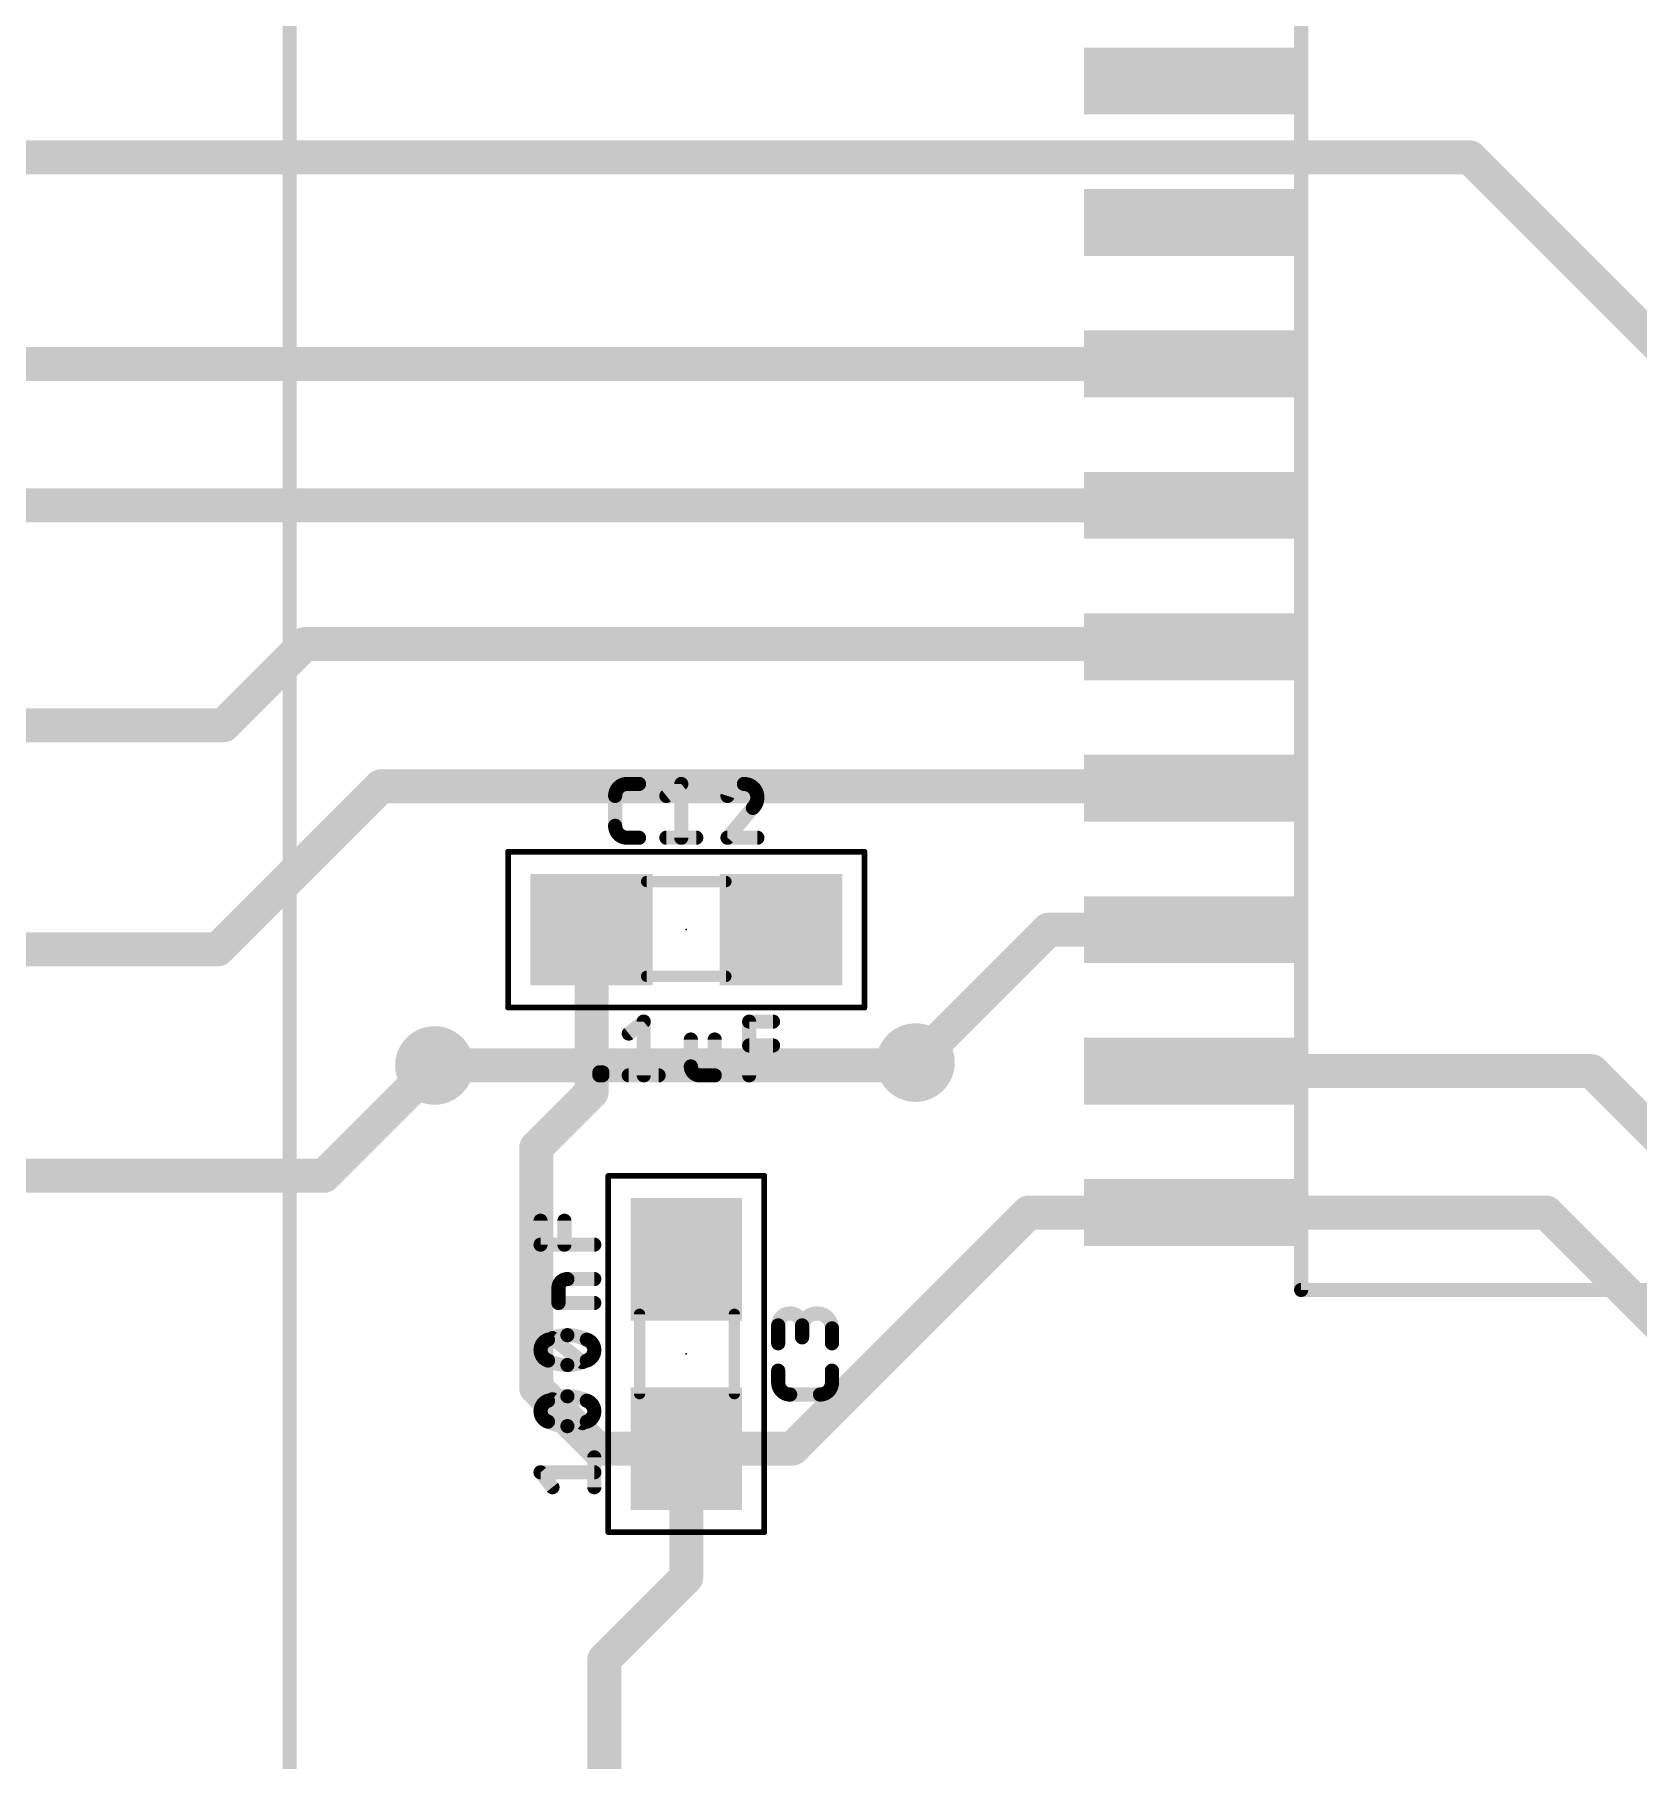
# Model space of a CAD drawing. Extents: x 11.3 to 101.7, y 6.2 to 96.
# Drawn here: x 41.14 to 55.54, y 48.42 to 63.92 of the extents above; entities that cross this region are included whole.
import ezdxf

# ---------------------------------------------------------------- set-up
doc = ezdxf.new("R2010")
doc.units = 0
for name, color, linetype in [('1', 12, 'CONTINUOUS'), ('16', 132, 'CONTINUOUS'), ('18', 110, 'CONTINUOUS'), ('21', 253, 'CONTINUOUS'), ('23', 53, 'CONTINUOUS'), ('25', 253, 'CONTINUOUS'), ('27', 253, 'CONTINUOUS'), ('39', 12, 'CONTINUOUS'), ('51', 253, 'CONTINUOUS')]:
    doc.layers.add(name, color=color, linetype=linetype)

# ---------------------------------------------------------------- blocks, each defined once
blk = doc.blocks.new('RECT')
blk.add_solid([(-0.5, -0.5), (0.5, -0.5), (-0.5, 0.5), (0.5, 0.5)])
blk = doc.blocks.new('ROUNDV')
at = {"const_width": 0.5}
blk.add_lwpolyline([(0, -0.25, 1), (0, 0.25, 1), (0, -0.25)], format="xyb", dxfattribs=at)

msp = doc.modelspace()

# ---------------------------------------------------------------- linework, layer by layer
at = {"layer": '1', "const_width": 0.3048}
for points in [[(33.582, 60.96), (51.56, 60.96)], [(51.56, 59.69), (39.5224, 59.69)], [(42.8372, 57.7156), (43.567, 58.4454)], [(43.567, 58.4454), (51.5346, 58.4454)], [(51.5346, 58.4454), (51.56, 58.42)], [(39.5038, 57.7156), (42.8372, 57.7156)], [(42.7837, 55.7022), (44.2489, 57.1674)], [(51.5426, 57.1674), (44.2489, 57.1674)], [(51.56, 57.15), (51.5426, 57.1674)], [(46.14, 55.88), (46.14, 54.4204)], [(49.0474, 54.6862), (50.2412, 55.88)], [(50.2412, 55.88), (51.56, 55.88)], [(39.1922, 55.7022), (42.7837, 55.7022)], [(43.7388, 53.6702), (44.7294, 54.6608)], [(51.56, 54.61), (55.118, 54.61)], [(55.118, 54.61), (57.15, 52.578)], [(46.14, 54.4204), (45.6438, 53.9242)], [(45.6438, 53.9242), (45.6438, 51.7652)], [(39.3446, 53.6702), (43.7388, 53.6702)], [(47.9434, 51.22), (50.0634, 53.34)], [(50.0634, 53.34), (51.56, 53.34)], [(54.7116, 53.34), (51.56, 53.34)], [(56.1848, 51.8668), (54.7116, 53.34)], [(45.6438, 51.7652), (46.189, 51.22)], [(46.189, 51.22), (46.9646, 51.22)], [(46.9646, 51.22), (46.99, 51.22)], [(46.99, 51.1946), (46.9646, 51.22)], [(46.99, 51.22), (47.9434, 51.22)], [(46.99, 50.0634), (46.99, 51.1946)], [(46.255, 49.3284), (46.99, 50.0634)], [(46.255, 40.64), (46.255, 49.3284)]]:
    msp.add_lwpolyline(points, dxfattribs=at)
at = {"layer": '1', "const_width": 0.1524}
for points in [[(51.56, 60.8838, 1), (51.56, 61.0362)], [(51.56, 59.6138, 1), (51.56, 59.7662)], [(43.567, 58.5216, 1), (43.567, 58.3692)], [(43.6209, 58.3915, 1), (43.5131, 58.4993)], [(51.5885, 58.4993, 1), (51.4807, 58.3915)], [(51.5346, 58.3692, 1), (51.5346, 58.5216)], [(51.5061, 58.3661, 1), (51.6139, 58.4739)], [(42.7833, 57.7695, 1), (42.8911, 57.6617)], [(42.8372, 57.6394, 1), (42.8372, 57.7918)], [(44.2489, 57.2436, 1), (44.2489, 57.0912)], [(44.3028, 57.1135, 1), (44.195, 57.2213)], [(51.5965, 57.2213, 1), (51.4887, 57.1135)], [(51.5061, 57.0961, 1), (51.6139, 57.2039)], [(51.5426, 57.0912, 1), (51.5426, 57.2436)], [(46.2162, 55.88, 1), (46.0638, 55.88)], [(50.2412, 55.9562, 1), (50.2412, 55.8038)], [(50.2951, 55.8261, 1), (50.1873, 55.9339)], [(51.56, 55.8038, 1), (51.56, 55.9562)], [(42.7298, 55.7561, 1), (42.8376, 55.6483)], [(42.7837, 55.626, 1), (42.7837, 55.7784)], [(44.7833, 54.6069, 1), (44.6755, 54.7147)], [(48.9935, 54.7401, 1), (49.1013, 54.6323)], [(51.56, 54.6862, 1), (51.56, 54.5338)], [(55.1719, 54.6639, 1), (55.0641, 54.5561)], [(55.118, 54.5338, 1), (55.118, 54.6862)], [(46.1939, 54.3665, 1), (46.0861, 54.4743)], [(46.0638, 54.4204, 1), (46.2162, 54.4204)], [(45.72, 53.9242, 1), (45.5676, 53.9242)], [(45.5899, 53.9781, 1), (45.6977, 53.8703)], [(43.6849, 53.7241, 1), (43.7927, 53.6163)], [(43.7388, 53.594, 1), (43.7388, 53.7464)], [(50.0634, 53.4162, 1), (50.0634, 53.2638)], [(50.1173, 53.2861, 1), (50.0095, 53.3939)], [(51.56, 53.4162, 1), (51.56, 53.2638)], [(51.56, 53.2638, 1), (51.56, 53.4162)], [(54.7655, 53.3939, 1), (54.6577, 53.2861)], [(54.7116, 53.2638, 1), (54.7116, 53.4162)], [(45.6977, 51.8191, 1), (45.5899, 51.7113)], [(45.5676, 51.7652, 1), (45.72, 51.7652)], [(46.189, 51.2962, 1), (46.189, 51.1438)], [(46.1351, 51.1661, 1), (46.2429, 51.2739)], [(46.9646, 51.2962, 1), (46.9646, 51.1438)], [(47.0185, 51.2739, 1), (46.9107, 51.1661)], [(46.99, 51.2962, 1), (46.99, 51.1438)], [(47.0662, 51.1946, 1), (46.9138, 51.1946)], [(46.9361, 51.1407, 1), (47.0439, 51.2485)], [(46.9646, 51.1438, 1), (46.9646, 51.2962)], [(46.99, 51.1438, 1), (46.99, 51.2962)], [(47.8895, 51.2739, 1), (47.9973, 51.1661)], [(47.9434, 51.1438, 1), (47.9434, 51.2962)], [(47.0439, 50.0095, 1), (46.9361, 50.1173)], [(46.9138, 50.0634, 1), (47.0662, 50.0634)], [(46.3312, 49.3284, 1), (46.1788, 49.3284)], [(46.2011, 49.3823, 1), (46.3089, 49.2745)]]:
    msp.add_lwpolyline(points, format="xyb", dxfattribs=at)
at = {"layer": '16', "const_width": 0.3048}
for points in [[(31.4198, 62.8142), (54.0258, 62.8142)], [(54.0258, 62.8142), (59.0042, 57.8358)], [(44.7294, 54.6608), (49.022, 54.6608)], [(49.022, 54.6608), (49.0474, 54.6862)]]:
    msp.add_lwpolyline(points, dxfattribs=at)
at = {"layer": '16', "const_width": 0.1524}
for points in [[(54.0797, 62.8681, 1), (53.9719, 62.7603)], [(54.0258, 62.738, 1), (54.0258, 62.8904)], [(44.7294, 54.737, 1), (44.7294, 54.5846)], [(48.9681, 54.7147, 1), (49.0759, 54.6069)], [(49.1013, 54.6323, 1), (48.9935, 54.7401)], [(49.022, 54.5846, 1), (49.022, 54.737)]]:
    msp.add_lwpolyline(points, format="xyb", dxfattribs=at)
at = {"layer": '21', "const_width": 0.127}
msp.add_lwpolyline([(43.43, 46.89), (43.43, 66.79)], dxfattribs=at)
at = {"layer": '23'}
for p in [(46.99, 55.88), (46.99, 52.07)]:
    msp.add_point(p, dxfattribs=at)
at = {"layer": '25'}
for points, const_width in [([(46.4588, 57.1881, 0.4142), (46.3516, 57.0809)], 0.127), ([(46.4588, 57.2199, 1), (46.4588, 57.1564)], 0.0635), ([(46.4588, 57.1564, 1), (46.4588, 57.2198)], 0.0635), ([(46.5661, 57.1564, 1), (46.5661, 57.2199)], 0.0635), ([(46.9775, 57.1881, 1), (46.914, 57.1881)], 0.0635), ([(46.9656, 57.1633, 1), (46.9259, 57.2129)], 0.0635), ([(47.5078, 57.1881, 0.3252), (47.3603, 57.0809)], 0.127), ([(47.6284, 57.0674, 0.4142), (47.5078, 57.1881)], 0.127), ([(47.5078, 57.2198, 1), (47.5078, 57.1563)], 0.0635), ([(47.5078, 57.1564, 1), (47.5078, 57.2198)], 0.0635), ([(46.3833, 57.0809, 1), (46.3198, 57.0809)], 0.0635), ([(46.3198, 57.0809, 1), (46.3833, 57.0809)], 0.0635), ([(46.7918, 57.1056, 1), (46.8315, 57.0561)], 0.0635), ([(47.3301, 57.0906, 1), (47.3905, 57.0711)], 0.0635), ([(47.5882, 56.9736, 0.2053), (47.6284, 57.0674)], 0.127), ([(47.6124, 56.953, 1), (47.564, 56.9942)], 0.0635), ([(47.6602, 57.0674, 1), (47.5967, 57.0674)], 0.0635), ([(47.5967, 57.0674, 1), (47.6602, 57.0674)], 0.0635), ([(46.3833, 56.8127, 1), (46.3198, 56.8127)], 0.0635), ([(46.3516, 56.8127, 0.4142), (46.4588, 56.7055)], 0.127), ([(47.5663, 56.9966, 1), (47.6101, 56.9506)], 0.0635), ([(46.3198, 56.8127, 1), (46.3833, 56.8127)], 0.0635), ([(46.4588, 56.7373, 1), (46.4588, 56.6737)], 0.0635), ([(46.4588, 56.6737, 1), (46.4588, 56.7373)], 0.0635), ([(46.5661, 56.6737, 1), (46.5661, 56.7373)], 0.0635), ([(46.8117, 56.7373, 1), (46.8117, 56.6737)], 0.0635), ([(46.914, 56.7055, 1), (46.9775, 56.7055)], 0.0635), ([(47.0798, 56.6737, 1), (47.0798, 56.7373)], 0.0635), ([(47.3603, 56.7373, 1), (47.3603, 56.6737)], 0.0635), ([(47.3361, 56.7261, 1), (47.3845, 56.6849)], 0.0635), ([(47.6284, 56.6737, 1), (47.6284, 56.7373)], 0.0635), ([(48.03, 52.3268, 1), (47.8155, 52.3268)], 0.127), ([(47.8473, 52.3268, 1), (47.7837, 52.3268)], 0.0635), ([(48.0617, 52.3268, 1), (47.9982, 52.3268)], 0.0635), ([(48.2981, 52.3, 1), (48.03, 52.3)], 0.127), ([(47.7837, 52.3268, 1), (47.8473, 52.3268)], 0.0635), ([(47.9982, 52.3268, 1), (48.0617, 52.3268)], 0.0635), ([(47.9982, 52.3, 1), (48.0617, 52.3)], 0.0635), ([(47.9982, 52.2196, 1), (48.0617, 52.2196)], 0.0635), ([(48.3299, 52.3, 1), (48.2664, 52.3)], 0.0635), ([(48.2664, 52.3, 1), (48.3299, 52.3)], 0.0635), ([(47.7837, 52.166, 1), (47.8473, 52.166)], 0.0635), ([(48.2664, 52.166, 1), (48.3299, 52.166)], 0.0635), ([(47.8473, 51.9204, 1), (47.7837, 51.9204)], 0.0635), ([(48.3299, 51.9204, 1), (48.2664, 51.9204)], 0.0635), ([(47.8472, 51.8132, 1), (47.7837, 51.8132)], 0.0635), ([(47.8155, 51.8132, 0.4142), (47.9227, 51.7059)], 0.127), ([(47.7837, 51.8132, 1), (47.8473, 51.8132)], 0.0635), ([(47.9227, 51.7377, 1), (47.9227, 51.6742)], 0.0635), ([(47.9227, 51.6742, 1), (47.9227, 51.7377)], 0.0635), ([(48.1909, 51.7059, 0.4142), (48.2981, 51.8132)], 0.127), ([(48.1909, 51.7377, 1), (48.1909, 51.6742)], 0.0635), ([(48.1909, 51.6742, 1), (48.1909, 51.7377)], 0.0635), ([(48.3299, 51.8132, 1), (48.2664, 51.8132)], 0.0635), ([(48.2664, 51.8132, 1), (48.3299, 51.8132)], 0.0635)]:
    msp.add_lwpolyline(points, format="xyb", dxfattribs=dict(at, const_width=const_width))
at = {"layer": '25', "const_width": 0.127}
for points in [[(46.4588, 57.1881), (46.5661, 57.1881)], [(46.8117, 57.0809), (46.9457, 57.1881)], [(46.9457, 57.1881), (46.9457, 56.7055)], [(46.3516, 56.8127), (46.3516, 57.0809)], [(47.5882, 56.9736), (47.3603, 56.7055)], [(46.5661, 56.7055), (46.4588, 56.7055)], [(46.8117, 56.7055), (47.0798, 56.7055)], [(47.3603, 56.7055), (47.6284, 56.7055)], [(47.8155, 52.166), (47.8155, 52.3268)], [(48.03, 52.3268), (48.03, 52.2196)], [(48.2981, 52.166), (48.2981, 52.3)], [(47.8155, 51.8132), (47.8155, 51.9204)], [(48.2981, 51.9204), (48.2981, 51.8132)], [(48.1909, 51.7059), (47.9227, 51.7059)]]:
    msp.add_lwpolyline(points, dxfattribs=at)
at = {"layer": '27', "const_width": 0.127}
for points in [[(46.474, 54.9473), (46.608, 55.0545)], [(46.608, 55.0545), (46.608, 54.5719)], [(47.5549, 54.5719), (47.5549, 55.0545)], [(47.5549, 55.0545), (47.7694, 55.0545)], [(47.0311, 54.8936), (47.0311, 54.6523)], [(47.2456, 54.5719), (47.2456, 54.8936)], [(47.5549, 54.84), (47.7694, 54.84)], [(46.2106, 54.5719), (46.2106, 54.5987)], [(46.2106, 54.5987), (46.2374, 54.5987)], [(46.2374, 54.5719), (46.2106, 54.5719)], [(46.2374, 54.5987), (46.2374, 54.5719)], [(46.474, 54.5719), (46.7421, 54.5719)], [(47.1116, 54.5719), (47.2456, 54.5719)], [(45.6819, 53.0519), (45.6819, 53.2663)], [(45.8964, 53.0519), (45.8964, 53.2663)], [(46.1645, 53.0519), (45.6819, 53.0519)], [(45.8428, 52.5281), (45.8428, 52.6621)], [(45.9232, 52.7426), (46.1645, 52.7426)], [(46.1645, 52.5281), (45.8428, 52.5281)], [(46.0573, 51.9977), (45.7891, 52.2122)], [(46.0573, 51.4491), (45.7891, 51.6636)], [(46.1645, 50.8737), (46.1645, 51.1418)], [(45.7891, 50.8737), (45.6819, 51.0077)], [(45.6819, 51.0077), (46.1645, 51.0077)]]:
    msp.add_lwpolyline(points, dxfattribs=at)
at = {"layer": '27'}
for points, const_width in [([(46.6398, 55.0545, 1), (46.5763, 55.0545)], 0.0635), ([(46.6279, 55.0297, 1), (46.5882, 55.0793)], 0.0635), ([(47.5549, 55.0863, 1), (47.5549, 55.0228)], 0.0635), ([(47.5867, 55.0545, 1), (47.5232, 55.0545)], 0.0635), ([(47.7694, 55.0228, 1), (47.7694, 55.0863)], 0.0635), ([(46.4541, 54.972, 1), (46.4938, 54.9225)], 0.0635), ([(47.0629, 54.8936, 1), (46.9994, 54.8936)], 0.0635), ([(47.2774, 54.8936, 1), (47.2139, 54.8936)], 0.0635), ([(47.5549, 54.8718, 1), (47.5549, 54.8083)], 0.0635), ([(47.7694, 54.8083, 1), (47.7694, 54.8718)], 0.0635), ([(47.0311, 54.6523, 0.4142), (47.1116, 54.5719)], 0.127), ([(47.0629, 54.6523, 1), (46.9994, 54.6523)], 0.0635), ([(46.2423, 54.5987, 1), (46.1788, 54.5987)], 0.0635), ([(46.2106, 54.6037, 1), (46.2106, 54.5401)], 0.0635), ([(46.1788, 54.5719, 1), (46.2423, 54.5719)], 0.0635), ([(46.2106, 54.6305, 1), (46.2106, 54.567)], 0.0635), ([(46.2692, 54.5987, 1), (46.2056, 54.5987)], 0.0635), ([(46.2056, 54.5719, 1), (46.2692, 54.5719)], 0.0635), ([(46.2374, 54.567, 1), (46.2374, 54.6305)], 0.0635), ([(46.2374, 54.5401, 1), (46.2374, 54.6037)], 0.0635), ([(46.474, 54.6037, 1), (46.474, 54.5401)], 0.0635), ([(46.5763, 54.5719, 1), (46.6398, 54.5719)], 0.0635), ([(46.7421, 54.5401, 1), (46.7421, 54.6037)], 0.0635), ([(46.9994, 54.6523, 1), (47.0629, 54.6523)], 0.0635), ([(47.1116, 54.6037, 1), (47.1116, 54.5401)], 0.0635), ([(47.1116, 54.5401, 1), (47.1116, 54.6037)], 0.0635), ([(47.2139, 54.5719, 1), (47.2774, 54.5719)], 0.0635), ([(47.2456, 54.5401, 1), (47.2456, 54.6037)], 0.0635), ([(47.5232, 54.5719, 1), (47.5867, 54.5719)], 0.0635), ([(45.7137, 53.2663, 1), (45.6501, 53.2663)], 0.0635), ([(45.9281, 53.2663, 1), (45.8646, 53.2663)], 0.0635), ([(45.6501, 53.0519, 1), (45.7137, 53.0519)], 0.0635), ([(45.6819, 53.0836, 1), (45.6819, 53.0201)], 0.0635), ([(45.8646, 53.0519, 1), (45.9281, 53.0519)], 0.0635), ([(46.1645, 53.0201, 1), (46.1645, 53.0836)], 0.0635), ([(45.8745, 52.6621, 1), (45.811, 52.6621)], 0.0635), ([(45.811, 52.6621, 1), (45.8745, 52.6621)], 0.0635), ([(45.9232, 52.7426, 0.4142), (45.8428, 52.6621)], 0.127), ([(45.9232, 52.7743, 1), (45.9232, 52.7108)], 0.0635), ([(45.9232, 52.7108, 1), (45.9232, 52.7743)], 0.0635), ([(46.1645, 52.7108, 1), (46.1645, 52.7743)], 0.0635), ([(45.811, 52.5281, 1), (45.8745, 52.5281)], 0.0635), ([(45.8428, 52.5598, 1), (45.8428, 52.4963)], 0.0635), ([(46.1645, 52.4963, 1), (46.1645, 52.5598)], 0.0635), ([(45.7489, 52.1988, 0.3205), (45.6819, 52.105)], 0.127), ([(45.9232, 52.239, 0.1139), (45.7489, 52.1988)], 0.127), ([(45.735, 52.2274, 1), (45.7628, 52.1703)], 0.0635), ([(45.7592, 52.1688, 1), (45.7386, 52.2288)], 0.0635), ([(45.809, 52.237, 1), (45.7693, 52.1874)], 0.0635), ([(45.9232, 52.2708, 1), (45.9232, 52.2073)], 0.0635), ([(46.0975, 52.1988, 0.1139), (45.9232, 52.239)], 0.127), ([(45.9232, 52.2073, 1), (45.9232, 52.2708)], 0.0635), ([(46.1645, 52.105, 0.3205), (46.0975, 52.1988)], 0.127), ([(46.1078, 52.2288, 1), (46.0872, 52.1688)], 0.0635), ([(46.0836, 52.1703, 1), (46.1114, 52.2274)], 0.0635), ([(45.6819, 52.105, 0.3205), (45.7489, 52.0111)], 0.127), ([(45.7136, 52.105, 1), (45.6502, 52.105)], 0.0635), ([(45.6502, 52.105, 1), (45.7136, 52.105)], 0.0635), ([(45.7628, 52.0397, 1), (45.735, 51.9826)], 0.0635), ([(45.7489, 52.0111, 0.1139), (45.9232, 51.9709)], 0.127), ([(45.7386, 51.9811, 1), (45.7592, 52.0412)], 0.0635), ([(45.9232, 51.9709, 0.1139), (46.0975, 52.0111)], 0.127), ([(46.0975, 52.0111, 0.3205), (46.1645, 52.105)], 0.127), ([(46.0872, 52.0412, 1), (46.1078, 51.9811)], 0.0635), ([(46.1114, 51.9826, 1), (46.0836, 52.0397)], 0.0635), ([(46.1962, 52.105, 1), (46.1328, 52.105)], 0.0635), ([(46.1328, 52.105, 1), (46.1962, 52.105)], 0.0635), ([(45.9232, 52.0027, 1), (45.9232, 51.9392)], 0.0635), ([(45.9232, 51.9392, 1), (45.9232, 52.0027)], 0.0635), ([(46.0374, 51.9729, 1), (46.0771, 52.0225)], 0.0635), ([(45.7489, 51.6502, 0.3205), (45.6819, 51.5563)], 0.127), ([(45.6819, 51.5563, 0.3205), (45.7489, 51.4625)], 0.127), ([(45.7136, 51.5563, 1), (45.6502, 51.5563)], 0.0635), ([(45.9232, 51.6904, 0.1139), (45.7489, 51.6502)], 0.127), ([(45.735, 51.6787, 1), (45.7628, 51.6216)], 0.0635), ([(45.7592, 51.6201, 1), (45.7386, 51.6802)], 0.0635), ([(45.809, 51.6884, 1), (45.7693, 51.6388)], 0.0635), ([(46.0975, 51.6502, 0.1139), (45.9232, 51.6904)], 0.127), ([(45.9232, 51.7221, 1), (45.9232, 51.6586)], 0.0635), ([(45.9232, 51.6586, 1), (45.9232, 51.7221)], 0.0635), ([(46.1645, 51.5563, 0.3205), (46.0975, 51.6502)], 0.127), ([(46.1078, 51.6802, 1), (46.0872, 51.6201)], 0.0635), ([(46.0975, 51.4625, 0.3205), (46.1645, 51.5563)], 0.127), ([(46.0836, 51.6216, 1), (46.1114, 51.6787)], 0.0635), ([(46.1962, 51.5563, 1), (46.1328, 51.5563)], 0.0635), ([(45.6502, 51.5563, 1), (45.7136, 51.5563)], 0.0635), ([(45.7489, 51.4625, 0.1139), (45.9232, 51.4223)], 0.127), ([(45.7628, 51.491, 1), (45.735, 51.434)], 0.0635), ([(45.7386, 51.4325, 1), (45.7592, 51.4925)], 0.0635), ([(45.9232, 51.4223, 0.1139), (46.0975, 51.4625)], 0.127), ([(45.9232, 51.454, 1), (45.9232, 51.3905)], 0.0635), ([(45.9232, 51.3905, 1), (45.9232, 51.454)], 0.0635), ([(46.0374, 51.4243, 1), (46.0771, 51.4739)], 0.0635), ([(46.0872, 51.4925, 1), (46.1078, 51.4325)], 0.0635), ([(46.1114, 51.434, 1), (46.0836, 51.491)], 0.0635), ([(46.1328, 51.5563, 1), (46.1962, 51.5563)], 0.0635), ([(46.1963, 51.1418, 1), (46.1328, 51.1418)], 0.0635), ([(45.6819, 51.0395, 1), (45.6819, 50.976)], 0.0635), ([(45.7067, 51.0275, 1), (45.6571, 50.9879)], 0.0635), ([(46.1645, 50.976, 1), (46.1645, 51.0395)], 0.0635), ([(45.7644, 50.8538, 1), (45.8139, 50.8935)], 0.0635), ([(46.1328, 50.8737, 1), (46.1963, 50.8737)], 0.0635)]:
    msp.add_lwpolyline(points, format="xyb", dxfattribs=dict(at, const_width=const_width))
at = {"layer": '39', "const_width": 0.0508}
for points in [[(45.39, 56.58), (48.59, 56.58)], [(45.39, 55.18), (45.39, 56.58)], [(48.59, 56.58), (48.59, 55.18)], [(48.59, 55.18), (45.39, 55.18)], [(46.29, 50.47), (46.29, 53.67)], [(46.29, 53.67), (47.69, 53.67)], [(47.69, 53.67), (47.69, 50.47)], [(47.69, 50.47), (46.29, 50.47)]]:
    msp.add_lwpolyline(points, dxfattribs=at)
at = {"layer": '39', "const_width": 0.0254}
for points in [[(45.39, 56.5927, 1), (45.39, 56.5673)], [(45.4027, 56.58, 1), (45.3773, 56.58)], [(48.6027, 56.58, 1), (48.5773, 56.58)], [(48.59, 56.5673, 1), (48.59, 56.5927)], [(45.39, 55.1927, 1), (45.39, 55.1673)], [(45.3773, 55.18, 1), (45.4027, 55.18)], [(48.5773, 55.18, 1), (48.6027, 55.18)], [(48.59, 55.1673, 1), (48.59, 55.1927)], [(46.3027, 53.67, 1), (46.2773, 53.67)], [(46.29, 53.6827, 1), (46.29, 53.6573)], [(47.7027, 53.67, 1), (47.6773, 53.67)], [(47.69, 53.6573, 1), (47.69, 53.6827)], [(46.29, 50.4827, 1), (46.29, 50.4573)], [(46.2773, 50.47, 1), (46.3027, 50.47)], [(47.6773, 50.47, 1), (47.7027, 50.47)], [(47.69, 50.4573, 1), (47.69, 50.4827)]]:
    msp.add_lwpolyline(points, format="xyb", dxfattribs=at)
at = {"layer": '51'}
for points, const_width in [([(52.51, 52.645), (52.51, 64.195)], 0.127), ([(46.634, 56.312), (47.346, 56.312)], 0.1016), ([(46.634, 55.461), (47.346, 55.461)], 0.1016), ([(60.01, 52.645), (52.51, 52.645)], 0.127), ([(46.571, 52.426), (46.571, 51.714)], 0.1016), ([(47.422, 52.426), (47.422, 51.714)], 0.1016)]:
    msp.add_lwpolyline(points, dxfattribs=dict(at, const_width=const_width))
for points, const_width in [([(46.634, 56.3374, 1), (46.634, 56.2866)], 0.0508), ([(47.346, 56.2866, 1), (47.346, 56.3374)], 0.0508), ([(46.634, 55.4864, 1), (46.634, 55.4356)], 0.0508), ([(47.346, 55.4356, 1), (47.346, 55.4864)], 0.0508), ([(52.51, 52.6768, 1), (52.51, 52.6133)], 0.0635), ([(52.4783, 52.645, 1), (52.5418, 52.645)], 0.0635), ([(46.5964, 52.426, 1), (46.5456, 52.426)], 0.0508), ([(47.4474, 52.426, 1), (47.3966, 52.426)], 0.0508), ([(46.5456, 51.714, 1), (46.5964, 51.714)], 0.0508), ([(47.3966, 51.714, 1), (47.4474, 51.714)], 0.0508)]:
    msp.add_lwpolyline(points, format="xyb", dxfattribs=dict(at, const_width=const_width))

# ---------------------------------------------------------------- block references
at = {"layer": '1', "xscale": 2, "yscale": 0.6}
for p in [(51.56, 63.5), (51.56, 62.23), (51.56, 60.96), (51.56, 59.69), (51.56, 58.42), (51.56, 57.15), (51.56, 55.88), (51.56, 54.61), (51.56, 53.34)]:
    msp.add_blockref('RECT', p, dxfattribs=at)
at = {"layer": '1', "xscale": 1.1}
for p in [(46.14, 55.88), (47.84, 55.88)]:
    msp.add_blockref('RECT', p, dxfattribs=at)
at = {"layer": '1', "xscale": 1.1, "rotation": 270}
for p in [(46.99, 52.92), (46.99, 51.22)]:
    msp.add_blockref('RECT', p, dxfattribs=at)
at = {"layer": '18', "xscale": 0.7056, "yscale": 0.7056}
for p in [(49.0474, 54.6862), (49.0474, 54.6862), (44.7294, 54.6608), (44.7294, 54.6608)]:
    msp.add_blockref('ROUNDV', p, dxfattribs=at)
at = {"layer": '51', "xscale": 0.5001, "yscale": 0.95}
for p in [(46.4019, 55.8851), (47.5703, 55.8851)]:
    msp.add_blockref('RECT', p, dxfattribs=at)
at = {"layer": '51', "xscale": 0.5001, "yscale": 0.95, "rotation": 270}
for p in [(46.9951, 52.6581), (46.9951, 51.4898)]:
    msp.add_blockref('RECT', p, dxfattribs=at)

doc.saveas('drawing.dxf')
